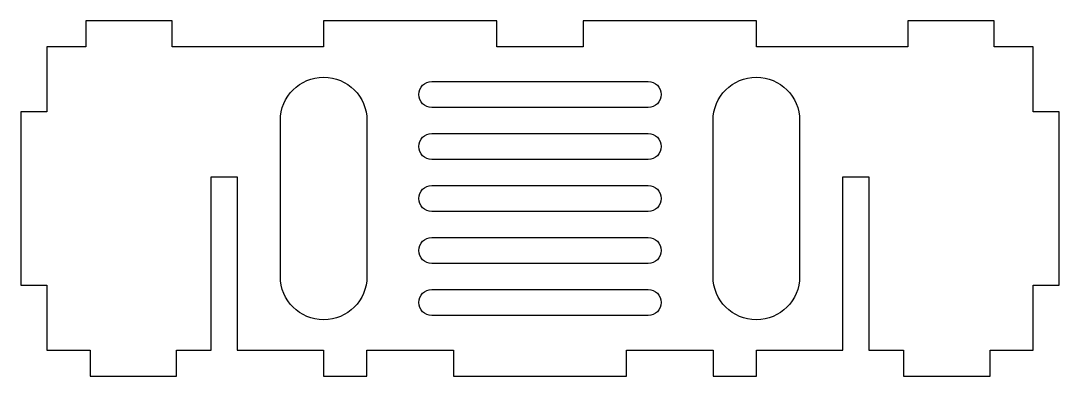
# Model space of a CAD drawing. Header units: millimetres. Extents: x -60 to 60, y -21 to 21.
import ezdxf

# ---------------------------------------------------------------- set-up
doc = ezdxf.new("R2010")
doc.units = ezdxf.units.MM

msp = doc.modelspace()

# ---------------------------------------------------------------- linework, layer by layer
msp.add_lwpolyline([(-35, 2.5), (-35, -17.5), (-25, -17.5), (-25, -20.5), (-20, -20.5), (-20, -17.5), (-10, -17.5), (-10, -20.5), (10, -20.5), (10, -17.5), (20, -17.5), (20, -20.5), (25, -20.5), (25, -17.5), (35, -17.5), (35, 2.5), (38, 2.5), (38, -17.5), (42, -17.5), (42, -20.5), (52, -20.5), (52, -17.5), (57, -17.5), (57, -10), (60, -10), (60, 10), (57, 10), (57, 17.5), (52.5, 17.5), (52.5, 20.5), (42.5, 20.5), (42.5, 17.5), (25, 17.5), (25, 20.5), (5, 20.5), (5, 17.5), (-5, 17.5), (-5, 20.5), (-25, 20.5), (-25, 17.5), (-42.5, 17.5), (-42.5, 20.5), (-52.5, 20.5), (-52.5, 17.5), (-57, 17.5), (-57, 10), (-60, 10), (-60, -10), (-57, -10), (-57, -17.5), (-52, -17.5), (-52, -20.5), (-42, -20.5), (-42, -17.5), (-38, -17.5), (-38, 2.5)], close=True)
for points in [[(-20, -9, -1), (-30, -9), (-30, 9, -1), (-20, 9)], [(12.5, 13.5, -1), (12.5, 10.5), (-12.5, 10.5, -1), (-12.5, 13.5)], [(30, -9, -1), (20, -9), (20, 9, -1), (30, 9)], [(-12.5, 4.5, -1), (-12.5, 7.5), (12.5, 7.5, -1), (12.5, 4.5)], [(-12.5, -1.5, -1), (-12.5, 1.5), (12.5, 1.5, -1), (12.5, -1.5)], [(-12.5, -7.5, -1), (-12.5, -4.5), (12.5, -4.5, -1), (12.5, -7.5)], [(-12.5, -13.5, -1), (-12.5, -10.5), (12.5, -10.5, -1), (12.5, -13.5)]]:
    msp.add_lwpolyline(points, format="xyb", close=True)

doc.saveas('drawing.dxf')
